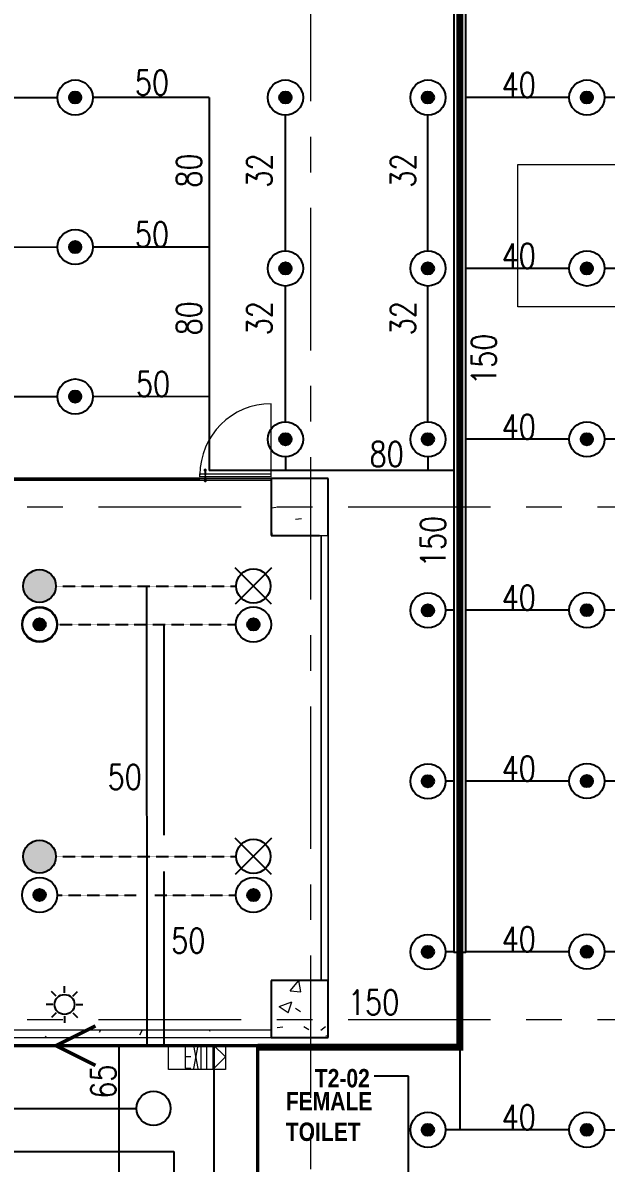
# Model space of a CAD drawing. Header units: millimetres. Extents: x -282761 to 137668, y -273845 to 94451.
# Drawn here: x 92570 to 100756, y -48441 to -32425 of the extents above; entities that cross this region are included whole.
import ezdxf

# ---------------------------------------------------------------- set-up
doc = ezdxf.new("R2010")
doc.units = ezdxf.units.MM
for name, pattern in [('BLK_2 - 1ST__2ND_STOREY_PLAN-archi clean_11 SEPT 2024$0$IDA - Grid Line', [3500, 2000, -500, 500, -500]), ('BLK_2 - 1ST__2ND_STOREY_PLAN-archi clean_11 SEPT 2024$0$Overhead', [992.1875, 595.3125, -396.875]), ('HIDDEN2', [4.7625, 3.175, -1.5875])]:
    doc.linetypes.add(name, pattern=pattern)
for name, color, linetype, lineweight in [('BLK_2 - 1ST__2ND_STOREY_PLAN-archi clean_11 SEPT 2024$0$0-1', 8, 'Continuous', 5), ('BLK_2 - 1ST__2ND_STOREY_PLAN-archi clean_11 SEPT 2024$0$1599_DB_A_BLK2_HQ_R21-2ND STOREY 20230517--$0$A-_DETA----_ED-1', 8, 'Continuous', 9), ('BLK_2 - 1ST__2ND_STOREY_PLAN-archi clean_11 SEPT 2024$0$1599_DB_A_BLK2_HQ_R21-2ND STOREY 20230517--$0$E-_LIGT----_E', 8, 'Continuous', 9), ('BLK_2 - 1ST__2ND_STOREY_PLAN-archi clean_11 SEPT 2024$0$1599_DB_A_BLK2_HQ_R21-2ND STOREY 20230517--$0$S-_COLN----_E', 8, 'Continuous', 9), ('BLK_2 - 1ST__2ND_STOREY_PLAN-archi clean_11 SEPT 2024$0$_CATCHMENT_DRAIN', 8, 'Continuous', 0), ('BLK_2 - 1ST__2ND_STOREY_PLAN-archi clean_11 SEPT 2024$0$A-_CLADPANL_E', 8, 'Continuous', 9), ('BLK_2 - 1ST__2ND_STOREY_PLAN-archi clean_11 SEPT 2024$0$A-_DOOR----_E', 8, 'Continuous', 9), ('BLK_2 - 1ST__2ND_STOREY_PLAN-archi clean_11 SEPT 2024$0$A-_DOOR----_E-2', 8, 'BLK_2 - 1ST__2ND_STOREY_PLAN-archi clean_11 SEPT 2024$0$Overhead', 9), ('BLK_2 - 1ST__2ND_STOREY_PLAN-archi clean_11 SEPT 2024$0$A-_FLOR----_E-1', 8, 'Continuous', 9), ('BLK_2 - 1ST__2ND_STOREY_PLAN-archi clean_11 SEPT 2024$0$A-_MASS----_E-1', 8, 'Continuous', 18), ('BLK_2 - 1ST__2ND_STOREY_PLAN-archi clean_11 SEPT 2024$0$S-_ANOTGRID_E-1', 8, 'BLK_2 - 1ST__2ND_STOREY_PLAN-archi clean_11 SEPT 2024$0$IDA - Grid Line', 9), ('BLK_2 - 1ST__2ND_STOREY_PLAN-archi clean_11 SEPT 2024$0$S-_COLN----_E-1', 8, 'Continuous', 25), ('BLK_2 - 1ST__2ND_STOREY_PLAN-archi clean_11 SEPT 2024$0$S-_COLN----_E-2', 8, 'Continuous', 9)]:
    doc.layers.add(name, color=color, linetype=linetype, lineweight=lineweight)
for name, color, linetype in [('M-_FIREPIPE_E', 1, 'Continuous'), ('M-_FIRESPRK_T-', 7, 'Continuous'), ('M-_SPRKBEAM_E-', 12, 'HIDDEN2'), ('M-_SPRKPIEX_E-', 1, 'Continuous'), ('M-FIRE----_E-', 12, 'Continuous'), ('M_HR PIPE', 3, 'Continuous'), ('ROOMNAME', 7, 'Continuous')]:
    doc.layers.add(name, color=color, linetype=linetype)
doc.styles.add('BLK_2 - 1ST__2ND_STOREY_PLAN_12  JUNE 2024$0$Arial Narrow_B_2', font='ARIALNB.TTF', dxfattribs={"height": 500})
doc.styles.add('Simplex', font='SIMPLEX.shx', dxfattribs={"width": 0.8, "height": 2.5})
doc.styles.get("Standard").update_dxf_attribs({"font": 'arial.ttf'})
doc.dimstyles.new('ROOM', dxfattribs={"dimscale": 1000, "dimtxt": 0.18, "dimasz": 0.18, "dimexe": 0.18, "dimexo": 0.0625, "dimgap": 0.09, "dimtad": 0, "dimtih": 1, "dimtoh": 1, "dimdec": 0, "dimzin": 0, "dimdsep": 46, "dimtxsty": 'Standard', "dimblk": 'OBLIQUE', "dimcen": 0.09, "dimadec": 0, "dimazin": 0, "dimtfac": 1, "dimtdec": 0, "dimtofl": 0, "dimtmove": 0, "dimatfit": 3, "dimldrblk": 'DOT', "dimfxl": 1, "dimtolj": 1, "dimtzin": 0, "dimarcsym": 0})
pattern_1 = [(50, (0, 0), (1821.841, -159.39), [190.5, -2095.5]), (355, (0, 0), (-352.428, 1910.567), [152.4, -1676.4]), (100.451, (151.8, -13.3), (1469.426, 1751.166), [161.9, -1780.9]), (46.184, (0, 508), (2710.79, -420.428), [285.75, -3143.25]), (96.636, (226, 473), (2374.026, 2474.276), [242.85, -2671.35]), (351.184, (0, 508), (2374.05, 2474.25), [228.6, -2514.6]), (21, (254, 381), (1516.143, -1022.652), [190.5, -2095.5]), (326, (254, 381), (618.02, 1841.88), [152.4, -1676.4]), (71.451, (380.3, 295.8), (2134.171, 819.212), [161.9, -1780.9]), (37.5, (0, 0), (30.886, 845.5504), [83.82, -1572.26, 83.82, -1617.98, -1682.75]), (37.5, (0, 0), (30.886, 845.5504), [-3357.88, 83.82, -1598.93]), (7.5, (0, 0), (668.1966, 1001.806), [83.82, -886.46, 83.82, -1534.16, -641.35]), (7.5, (0, 0), (668.1966, 1001.806), [-2588.26, 83.82, -557.53]), (327.5, (-566.4, 0), (1355.9093, -57.2896), [83.82, -551.18, 83.82, -1897.38, -2628.9]), (327.5, (-566.4, 0), (1355.9093, -57.2896), [-2616.2, 83.82, -2545.08]), (317.5, (-820.4, 0), (1481.293, 254.266), [83.82, -741.68, 83.82, -1231.9, -1866.9]), (317.5, (-820.4, 0), (1481.293, 254.266), [-2141.22, 83.82, -1783.08])]
pattern_2 = [(50, (-41522.3, -42727.7), (1821.84, -159.39), [190.5, -2095.5]), (355, (-41522.3, -42727.7), (-352.43, 1910.57), [152.4, -1676.4]), (100.451, (-41370.4, -42741), (1469.426, 1751.166), [161.9, -1780.9]), (46.184, (-41522.3, -42219.7), (2710.79, -420.43), [285.75, -3143.25]), (96.636, (-41296.4, -42254.7), (2374.03, 2474.28), [242.85, -2671.35]), (351.184, (-41522.3, -42219.7), (2374.05, 2474.25), [228.6, -2514.6]), (21, (-41268.3, -42346.7), (1516.143, -1022.65), [190.5, -2095.5]), (326, (-41268.3, -42346.7), (618.02, 1841.88), [152.4, -1676.4]), (71.451, (-41141.9, -42432), (2134.17, 819.21), [161.9, -1780.9]), (37.5, (-41522.25, -42727.7), (30.886, 845.55), [83.82, -1572.26, 83.82, -1617.98, -1682.75]), (37.5, (-41522.25, -42727.7), (30.886, 845.55), [-3357.88, 83.82, -1598.93]), (7.5, (-41522.25, -42727.7), (668.197, 1001.806), [83.82, -886.46, 83.82, -1534.16, -641.35]), (7.5, (-41522.25, -42727.7), (668.197, 1001.806), [-2588.26, 83.82, -557.53]), (327.5, (-42088.7, -42727.7), (1355.909, -57.29), [83.82, -551.18, 83.82, -1897.38, -2628.9]), (327.5, (-42088.7, -42727.7), (1355.909, -57.29), [-2616.2, 83.82, -2545.08]), (317.5, (-42342.7, -42727.7), (1481.293, 254.266), [83.82, -741.68, 83.82, -1231.9, -1866.9]), (317.5, (-42342.7, -42727.7), (1481.293, 254.266), [-2141.22, 83.82, -1783.08])]

# ---------------------------------------------------------------- blocks, each defined once
blk = doc.blocks.new('fire0101')
at = {"color": 0, "linetype": 'Continuous'}
blk.add_circle((0, 0), 100, dxfattribs=at)
blk = doc.blocks.new('*U15')
at = {"layer": 'M-FIRE----_E-'}
blk.add_line((-33, -33), (33, 33), dxfattribs=at)
blk = doc.blocks.new('*U14')
at = {"layer": 'M-FIRE----_E-', "color": 0, "linetype": 'ByBlock', "lineweight": -2, "transparency": 16777216}
for p, rotation in [((31455, 13607), 90), ((31604, 13669), 45), ((31393, 13458), 135), ((31815, 13458), 315.0000000000001), ((31455, 13309), 180), ((31604, 13247), 225.0000000000001), ((31753, 13309), 270)]:
    blk.add_blockref('*U15', p, dxfattribs=dict(at, rotation=rotation))
blk.add_blockref('*U15', (31753, 13607), dxfattribs=at)
blk = doc.blocks.new('Strobe Light')
at = {"layer": 'M-FIRE----_E-'}
blk.add_circle((0, 0), 140, dxfattribs=at)
blk.add_blockref('*U14', (-31604, -13458), dxfattribs=at)
blk = doc.blocks.new('_Dot')
at = {"color": 0, "linetype": 'ByBlock', "lineweight": -2}
blk.add_line((-0.5, 0), (-1, 0), dxfattribs=at)
at = {"color": 0, "linetype": 'ByBlock', "const_width": 0.5}
blk.add_lwpolyline([(-0.25, 0, 1), (0.25, 0, 1)], format="xyb", close=True, dxfattribs=at)
blk = doc.blocks.new('_Oblique')
at = {"color": 0, "linetype": 'ByBlock', "lineweight": -2}
blk.add_line((-0.5, -0.5), (0.5, 0.5), dxfattribs=at)
blk = doc.blocks.new('SPK CONCEALED')
h = blk.add_hatch(color=256)
h.dxf.hatch_style = 1
h.paths.add_polyline_path([(240, 0, 1), (-240, 0, 1)])
at = {"color": 0, "linetype": 'Continuous'}
blk.add_circle((0, 0), 240, dxfattribs=at)
blk = doc.blocks.new('ROYAL')
at = {"ltscale": 0.1}
h = blk.add_hatch(color=1, dxfattribs=at)
h.dxf.hatch_style = 1
h.paths.add_polyline_path([(17, 0.1, 1), (-17.1, 0.1, 1)])
at = {"layer": 'M-_SPRKPIEX_E-', "ltscale": 0.1}
for centre, radius in [((0, 0), 48.8), ((-0.1, 0.1), 17)]:
    blk.add_circle(centre, radius, dxfattribs=at)
blk = doc.blocks.new('Spkr-B2Foyer')
at = {"layer": 'M-_FIREPIPE_E'}
for p, q in [((-40754, -76197), (-38249, -76202)), ((-36120, -76202), (-37754, -76202)), ((-36120, -76202), (-36120, -81442)), ((-31069, -76202), (-32519, -76202)), ((-27469, -76203), (-30574, -76202)), ((-35052, -78355), (-35052, -76450)), ((-33052, -78355), (-33052, -76450)), ((-40754, -78298), (-38249, -78302)), ((-37754, -78298), (-36120, -78301)), ((-31069, -78602), (-32519, -78602)), ((-27469, -78603), (-30574, -78602)), ((-35052, -80755), (-35052, -78850)), ((-33052, -80755), (-33052, -78850)), ((-40754, -80398), (-38249, -80402)), ((-37754, -80398), (-36120, -80401)), ((-31069, -81002), (-32519, -81002)), ((-27469, -81003), (-30574, -81002)), ((-35052, -81250), (-35052, -81442)), ((-33052, -81250), (-33052, -81442)), ((-32687, -81442), (-36120, -81442)), ((-32966, -83402), (-32970, -83402)), ((-32687, -83402), (-32804, -83402)), ((-31069, -83402), (-32519, -83402)), ((-27469, -83403), (-30574, -83402)), ((-32966, -85802), (-32970, -85802)), ((-32687, -85802), (-32804, -85802)), ((-31069, -85802), (-32519, -85802)), ((-27469, -85803), (-30574, -85802)), ((-32966, -88199), (-32970, -88199)), ((-32687, -88199), (-32804, -88199)), ((-32603, -88205), (-32603, -90701)), ((-31069, -88199), (-32519, -88199)), ((-27469, -88200), (-30574, -88199)), ((-32966, -90701), (-32970, -90701)), ((-32603, -90701), (-32804, -90701)), ((-31069, -90701), (-32603, -90701)), ((-30574, -90701), (-28569, -90701))]:
    blk.add_line(p, q, dxfattribs=at)
blk.add_lwpolyline([(-32687, -65282), (-32687, -88205), (-32519, -88205), (-32519, -65282)], close=True, dxfattribs=at)
at = {"layer": 'M-_SPRKPIEX_E-', "xscale": 5.0625, "yscale": 5.0625, "zscale": 5.0625}
for p in [(-38002, -76202), (-35052, -76202), (-33052, -76202), (-30822, -76202), (-38002, -78302), (-35052, -78602), (-33052, -78602), (-30822, -78602), (-38002, -80402), (-35052, -81002), (-33052, -81002), (-30822, -81002), (-33052, -83405), (-30822, -83402), (-33052, -85805), (-30822, -85802), (-33052, -88202), (-30822, -88199), (-33052, -90701), (-30822, -90701)]:
    blk.add_blockref('ROYAL', p, dxfattribs=at)
blk = doc.blocks.new('Under B spk')
for p, q in [((318, -318), (-318, 318)), ((318, 318), (-318, -318))]:
    blk.add_line(p, q)
blk.add_circle((0, 0), 300)
blk = doc.blocks.new('BLK_2 - 1ST__2ND_STOREY_PLAN-archi clean_11 SEPT 2024$0$1599_DB_A_BLK2_HQ_R21_rvt-2-BLK 2 2ND STOREY PLAN')
at = {"layer": 'BLK_2 - 1ST__2ND_STOREY_PLAN-archi clean_11 SEPT 2024$0$S-_COLN----_E-2'}
h = blk.add_hatch(dxfattribs=at)
h.set_pattern_fill('FP_40', color=256, style=0, pattern_type=2)
h.set_pattern_definition(pattern_1)
h.paths.add_polyline_path([(-124236, -82352), (-124236, -81552), (-125036, -81552), (-125036, -82352), (-124361, -82352)])
h = blk.add_hatch(dxfattribs=at)
h.set_pattern_fill('FP_40', color=256, style=0, pattern_type=2)
h.set_pattern_definition(pattern_1)
h.paths.add_polyline_path([(-125036, -89402), (-124236, -89402), (-124236, -88602), (-125036, -88602)])
at = {"layer": 'BLK_2 - 1ST__2ND_STOREY_PLAN-archi clean_11 SEPT 2024$0$S-_COLN----_E-1'}
for p, q in [((-124236, -81552), (-125036, -81552)), ((-125036, -81552), (-125036, -82352)), ((-124236, -82352), (-124236, -81552)), ((-125036, -82352), (-124361, -82352)), ((-124236, -88602), (-125036, -88602)), ((-125036, -88602), (-125036, -89402)), ((-124236, -89402), (-124236, -88602)), ((-125036, -89402), (-124236, -89402))]:
    blk.add_line(p, q, dxfattribs=at)
blk = doc.blocks.new('BLK_2 - 1ST__2ND_STOREY_PLAN-archi clean_11 SEPT 2024$0$1599_DB_A_BLK2_HQ_R21-2ND STOREY 20230517--$0$IDA - Exit Sign - IDA - Exit Sign - Right Side-3511519-LINKVIEW_BLK2_2ND STOREY')
at = {"layer": 'BLK_2 - 1ST__2ND_STOREY_PLAN-archi clean_11 SEPT 2024$0$1599_DB_A_BLK2_HQ_R21-2ND STOREY 20230517--$0$A-_DETA----_ED-1'}
for p, q in [((-164, -115), (-164, -433)), ((-84, -115), (-164, -115)), ((-49, -113), (14, -438)), ((14, -113), (-49, -438)), ((55, -113), (55, -438)), ((185, -115), (85, -115)), ((135, -115), (135, -438)), ((-84, -275), (-164, -275)), ((-164, -433), (-84, -433))]:
    blk.add_line(p, q, dxfattribs=at)
at = {"layer": 'BLK_2 - 1ST__2ND_STOREY_PLAN-archi clean_11 SEPT 2024$0$1599_DB_A_BLK2_HQ_R21-2ND STOREY 20230517--$0$E-_LIGT----_E'}
for p, q in [((-400, -450), (-400, -100)), ((-400, -100), (400, -100)), ((225, -100), (225, -450)), ((400, -275), (225, -100)), ((400, -100), (400, -450)), ((225, -450), (400, -275)), ((400, -450), (-400, -450))]:
    blk.add_line(p, q, dxfattribs=at)
blk = doc.blocks.new('BLK_2 - 1ST__2ND_STOREY_PLAN-archi clean_11 SEPT 2024$0$IDA - CurtainPanel - Glazed Panel - Double - Clear-6031517-BLK2 - 2ND STOREY WALL SETTING OUT')
at = {"layer": 'BLK_2 - 1ST__2ND_STOREY_PLAN-archi clean_11 SEPT 2024$0$A-_CLADPANL_E'}
for p, q in [((576, 6), (-576, 6)), ((-576, 6), (-576, -6)), ((576, -6), (576, 6)), ((-576, -6), (576, -6))]:
    blk.add_line(p, q, dxfattribs=at)
blk = doc.blocks.new('BLK_2 - 1ST__2ND_STOREY_PLAN-archi clean_11 SEPT 2024$0$Curtain_Wall_Panel_Door_4861 - AUS_Sgl Glass framed w d-pull-6032131-BLK2 - 2ND STOREY WALL SETTING OUT')
at = {"layer": 'BLK_2 - 1ST__2ND_STOREY_PLAN-archi clean_11 SEPT 2024$0$A-_DOOR----_E'}
for p, q in [((500, 50), (500, 1050)), ((-500, 25), (-500, 63)), ((-500, 63), (-433, 63)), ((-433, 25), (-500, 25)), ((-433, 116), (-433, 50)), ((-433, 116), (-417, 116)), ((-417, 50), (-433, 50)), ((-433, 38), (-433, 0)), ((-433, 38), (-417, 38)), ((-417, 50), (-417, 116)), ((-417, 63), (500, 63)), ((-417, 0), (-417, 38)), ((500, 25), (-417, 25)), ((500, 25), (500, 63)), ((-433, -25), (-433, -28)), ((-417, -28), (-433, -28)), ((-417, -28), (-417, -25))]:
    blk.add_line(p, q, dxfattribs=at)
for centre, radius, start, end in [((500, 50), 1000, 90, 180), ((-425, 116), 15, 90, 237.2154), ((-425, 116), 15, 302.7846, 90), ((-425, -28), 15, 167.2721, 270), ((-425, -28), 15, 270, 12.7279)]:
    blk.add_arc(centre, radius, start, end, dxfattribs=at)
at = {"layer": 'BLK_2 - 1ST__2ND_STOREY_PLAN-archi clean_11 SEPT 2024$0$A-_DOOR----_E-2'}
for p, q in [((-433, 0), (-433, -25)), ((-417, -25), (-417, 0))]:
    blk.add_line(p, q, dxfattribs=at)
for start, end in [(122.1754, 167.2721), (12.7279, 57.8246)]:
    blk.add_arc((-425, -28), 15, start, end, dxfattribs=at)
blk = doc.blocks.new('BLK_2 - 1ST__2ND_STOREY_PLAN-archi clean_11 SEPT 2024$0$furniture layout')
at = {"layer": 'BLK_2 - 1ST__2ND_STOREY_PLAN-archi clean_11 SEPT 2024$0$1599_DB_A_BLK2_HQ_R21-2ND STOREY 20230517--$0$S-_COLN----_E'}
h = blk.add_hatch(dxfattribs=at)
h.set_pattern_fill('FP_1', color=256, style=0, pattern_type=2)
h.set_pattern_definition(pattern_2)
h.paths.add_polyline_path([(-34452, -82352), (-34452, -81552), (-35252, -81552), (-35252, -82352), (-34577, -82352)], flags=0)
h = blk.add_hatch(dxfattribs=at)
h.set_pattern_fill('FP_1', color=256, style=0, pattern_type=2)
h.set_pattern_definition(pattern_2)
h.paths.add_polyline_path([(-35252, -89402), (-34452, -89402), (-34452, -88602), (-35252, -88602)], flags=0)
h = blk.add_hatch(dxfattribs=at)
h.set_pattern_fill('FP_3', color=256, style=0, pattern_type=2)
h.set_pattern_definition([(0, (-41522.25, -42727.71), (1016, 254), [83.82, -678.18, 83.82, -678.18, -4064]), (0, (-41522.25, -42727.71), (1016, 254), [-1524, 83.82, -1440.18, 83.82, -678.18, -1778]), (0, (-41522.25, -42727.71), (1016, 254), [-3810, 83.82, -424.18, 83.82, -1186.18]), (120, (-41141.25, -42600.71), (-727.9705, 752.8818), [83.82, -678.18, 83.82, -678.18, -4064]), (120, (-41141.25, -42600.71), (-727.9705, 752.8818), [-1524, 83.82, -1440.18, 83.82, -678.18, -1778]), (120, (-41141.25, -42600.71), (-727.9705, 752.8818), [-3810, 83.82, -424.18, 83.82, -1186.18]), (240, (-41014.25, -42092.71), (-288.0295, -1006.8818), [83.82, -678.18, 83.82, -678.18, -4064]), (240, (-41014.25, -42092.71), (-288.0295, -1006.8818), [-1524, 83.82, -1440.18, 83.82, -678.18, -1778]), (240, (-41014.25, -42092.71), (-288.0295, -1006.8818), [-3810, 83.82, -424.18, 83.82, -1186.18])])
h.paths.add_polyline_path([(-35252, -89402), (-35252, -89302), (-45602, -89302), (-45602, -89402), (-38963, -89402)])
for p, q in [((-35252, -81552), (-35252, -82352)), ((-34452, -81552), (-35252, -81552)), ((-34452, -82352), (-34452, -81552)), ((-35252, -82352), (-34452, -82352)), ((-35252, -88602), (-35252, -89402)), ((-34452, -88602), (-35252, -88602)), ((-34452, -89402), (-34452, -88602)), ((-35252, -89402), (-34452, -89402))]:
    blk.add_line(p, q, dxfattribs=at)
for points in [[(-34552, -82352), (-34552, -88602), (-34552, -82352), (-34552, -88602)], [(-34452, -88602), (-34452, -82352), (-34452, -88602), (-34452, -82352)], [(-35252, -89302), (-35852, -89302), (-35852, -89302), (-45502, -89302)], [(-45602, -89402), (-35752, -89402), (-35752, -89402), (-35252, -89402)]]:
    blk.add_lwpolyline(points, dxfattribs=at)
at = {"layer": 'BLK_2 - 1ST__2ND_STOREY_PLAN-archi clean_11 SEPT 2024$0$A-_FLOR----_E-1'}
for p, q in [((-45502, -81552), (-36320, -81552)), ((-36252, -81552), (-36184, -81552)), ((-36169, -81552), (-35252, -81552))]:
    blk.add_line(p, q, dxfattribs=at)
at = {"layer": 'BLK_2 - 1ST__2ND_STOREY_PLAN-archi clean_11 SEPT 2024$0$A-_MASS----_E-1'}
for p, q in [((-35252, -81552), (-45502, -81552)), ((-45502, -81577), (-35252, -81577))]:
    blk.add_line(p, q, dxfattribs=at)
at = {"layer": 'BLK_2 - 1ST__2ND_STOREY_PLAN-archi clean_11 SEPT 2024$0$A-_CLADPANL_E'}
for p in [(-39132, -81552), (-37980, -81552), (-36828, -81552)]:
    blk.add_blockref('BLK_2 - 1ST__2ND_STOREY_PLAN-archi clean_11 SEPT 2024$0$IDA - CurtainPanel - Glazed Panel - Double - Clear-6031517-BLK2 - 2ND STOREY WALL SETTING OUT', p, dxfattribs=at)
at = {"layer": 'BLK_2 - 1ST__2ND_STOREY_PLAN-archi clean_11 SEPT 2024$0$A-_DOOR----_E'}
blk.add_blockref('BLK_2 - 1ST__2ND_STOREY_PLAN-archi clean_11 SEPT 2024$0$Curtain_Wall_Panel_Door_4861 - AUS_Sgl Glass framed w d-pull-6032131-BLK2 - 2ND STOREY WALL SETTING OUT', (-35752, -81552), dxfattribs=at)
blk = doc.blocks.new('BLK_2 - 1ST__2ND_STOREY_PLAN-archi clean_11 SEPT 2024')
at = {"layer": 'BLK_2 - 1ST__2ND_STOREY_PLAN-archi clean_11 SEPT 2024$0$1599_DB_A_BLK2_HQ_R21-2ND STOREY 20230517--$0$S-_COLN----_E'}
h = blk.add_hatch(dxfattribs=at)
h.set_pattern_fill('FP_1', color=256, style=0, pattern_type=2)
h.set_pattern_definition([(50, (-41522.3, -42727.7), (1821.84, -159.39), [190.5, -2095.5]), (355, (-41522.3, -42727.7), (-352.43, 1910.57), [152.4, -1676.4]), (100.451, (-41370.4, -42741), (1469.426, 1751.166), [161.9, -1780.9]), (46.184, (-41522.3, -42219.7), (2710.79, -420.43), [285.75, -3143.25]), (96.636, (-41296.4, -42254.7), (2374.03, 2474.28), [242.85, -2671.35]), (351.184, (-41522.3, -42219.7), (2374.05, 2474.25), [228.6, -2514.6]), (21, (-41268.3, -42346.7), (1516.143, -1022.65), [190.5, -2095.5]), (326, (-41268.3, -42346.7), (618.02, 1841.88), [152.4, -1676.4]), (71.451, (-41141.9, -42432), (2134.17, 819.21), [161.9, -1780.9]), (37.5, (-41522.25, -42727.7), (30.886, 845.55), [83.82, -1572.26, 83.82, -1617.98, -1682.75]), (37.5, (-41522.25, -42727.7), (30.886, 845.55), [-3357.88, 83.82, -1598.93]), (7.5, (-41522.25, -42727.7), (668.197, 1001.806), [83.82, -886.46, 83.82, -1534.16, -641.35]), (7.5, (-41522.25, -42727.7), (668.197, 1001.806), [-2588.26, 83.82, -557.53]), (327.5, (-42088.7, -42727.7), (1355.909, -57.29), [83.82, -551.18, 83.82, -1897.38, -2628.9]), (327.5, (-42088.7, -42727.7), (1355.909, -57.29), [-2616.2, 83.82, -2545.08]), (317.5, (-42342.7, -42727.7), (1481.293, 254.266), [83.82, -741.68, 83.82, -1231.9, -1866.9]), (317.5, (-42342.7, -42727.7), (1481.293, 254.266), [-2141.22, 83.82, -1783.08])])
h.paths.add_polyline_path([(-35252, -89402), (-34452, -89402), (-34452, -88602), (-35252, -88602)], flags=0)
blk.add_lwpolyline([(-31790, -77143), (-29790, -77143), (-29790, -79143), (-31790, -79143)], close=True)
for p, q in [((-34452, -89402), (-34452, -88602)), ((-35252, -89402), (-34452, -89402))]:
    blk.add_line(p, q, dxfattribs=at)
at = {"layer": 'BLK_2 - 1ST__2ND_STOREY_PLAN-archi clean_11 SEPT 2024$0$S-_ANOTGRID_E-1'}
for p, q in [((-34702, -28753), (-34702, -122559)), ((-51674, -81952), (4861, -81952)), ((-51674, -89152), (4861, -89152))]:
    blk.add_line(p, q, dxfattribs=at)
blk.add_blockref('BLK_2 - 1ST__2ND_STOREY_PLAN-archi clean_11 SEPT 2024$0$furniture layout', (0, 0))
at = {"layer": 'BLK_2 - 1ST__2ND_STOREY_PLAN-archi clean_11 SEPT 2024$0$0-1'}
blk.add_blockref('BLK_2 - 1ST__2ND_STOREY_PLAN-archi clean_11 SEPT 2024$0$1599_DB_A_BLK2_HQ_R21_rvt-2-BLK 2 2ND STOREY PLAN', (89785, 0), dxfattribs=at)
at = {"layer": 'BLK_2 - 1ST__2ND_STOREY_PLAN-archi clean_11 SEPT 2024$0$1599_DB_A_BLK2_HQ_R21-2ND STOREY 20230517--$0$S-_COLN----_E'}
blk.add_blockref('BLK_2 - 1ST__2ND_STOREY_PLAN-archi clean_11 SEPT 2024$0$1599_DB_A_BLK2_HQ_R21-2ND STOREY 20230517--$0$IDA - Exit Sign - IDA - Exit Sign - Right Side-3511519-LINKVIEW_BLK2_2ND STOREY', (-36294, -89402), dxfattribs=at)

msp = doc.modelspace()

# ---------------------------------------------------------------- linework, layer by layer
at = {"layer": 'M-_SPRKBEAM_E-'}
for p, q in [((93045, -40335.3), (95565, -40335.3)), ((93045.8, -40874.9), (95565.8, -40874.9)), ((93045, -44135.3), (95565, -44135.3)), ((93053.1, -44674.9), (94161.4, -44674.9)), ((94421.8, -44674.9), (95565.8, -44674.9))]:
    msp.add_line(p, q, dxfattribs=at)
at = {"layer": 'M-_SPRKPIEX_E-'}
for p, q in [((94305, -40335.3), (94311.7, -46790.6)), ((94550.2, -40874.9), (94550.2, -43832.7)), ((94550.2, -44344), (94550.2, -46790.6)), ((93918.9, -46790.6), (93918.9, -52425.8)), ((95255.5, -49117.7), (95255.5, -46774.7)), ((90645.5, -47671.2), (93842.5, -47671.2)), ((93842.5, -47671.2), (94164.4, -47671.2))]:
    msp.add_line(p, q, dxfattribs=at)
for points, const_width in [([(103617.9, -21727.1), (103617.9, -22342.2), (98340.9, -22376.1), (98704, -22376.1), (98703, -46812.5)], 100), ([(93589.3, -46513.7), (93035.6, -46790.6), (93589.3, -47067.5)], 50), ([(95865.8, -46790.6), (84960.2, -46790.6)], 50), ([(95865.8, -46790.6), (95865.8, -66388.3), (91513.9, -66388.3)], 50), ([(98703, -46810.1), (98703, -46812.5), (95865.8, -46812.5)], 100)]:
    msp.add_lwpolyline(points, dxfattribs=dict(at, const_width=const_width))
at = {"layer": 'M_HR PIPE'}
for p, q in [((85412.6, -48275.2), (94688, -48275.2)), ((94688, -48275.2), (94688, -49146.2))]:
    msp.add_line(p, q, dxfattribs=at)

# ---------------------------------------------------------------- block references
at = {"color": 30}
msp.add_blockref('Spkr-B2Foyer', (131307.1, 42727.7), dxfattribs=at)
at = {"layer": 'BLK_2 - 1ST__2ND_STOREY_PLAN-archi clean_11 SEPT 2024$0$_CATCHMENT_DRAIN'}
msp.add_blockref('BLK_2 - 1ST__2ND_STOREY_PLAN-archi clean_11 SEPT 2024', (131307.1, 42727.7), dxfattribs=at)
at = {"layer": 'M-_SPRKPIEX_E-'}
for name, p, xscale, yscale, zscale in [('SPK CONCEALED', (92805, -40335.3), 0.96, 0.96, 0.96), ('Under B spk', (95805.8, -40335.3), 0.8, 0.8, 0.8), ('ROYAL', (92805.8, -40874.9), 5.0625, 5.0625, 5.0625), ('ROYAL', (95805.8, -40874.9), 5.0625, 5.0625, 5.0625), ('Under B spk', (95805.8, -44132), 0.8, 0.8, 0.8), ('SPK CONCEALED', (92805, -44135.3), 0.96, 0.96, 0.96), ('ROYAL', (92805.8, -44674.9), 5.0625, 5.0625, 5.0625), ('ROYAL', (95806.2, -44675.4), 5.0625, 5.0625, 5.0625)]:
    msp.add_blockref(name, p, dxfattribs=dict(at, xscale=xscale, yscale=yscale, zscale=zscale))
at = {"layer": 'M-_SPRKPIEX_E-', "xscale": 2.4, "yscale": 2.4, "zscale": 2.4, "rotation": 258.865011862231}
for p in [(92805.8, -40874.9), (94404.4, -47671.2)]:
    msp.add_blockref('fire0101', p, dxfattribs=at)
at = {"layer": 'M-FIRE----_E-', "rotation": 270}
msp.add_blockref('Strobe Light', (93155.5, -46212.2), dxfattribs=at)

# ---------------------------------------------------------------- texts
at = {"layer": 'M-_FIRESPRK_T-', "style": 'Simplex', "width": 0.8}
for s, p in [('50', (94142, -33441.1)), ('40', (99289.1, -33473.7)), ('50', (94142, -35572)), ('40', (99289.1, -35873.7)), ('50', (94157.2, -37672)), ('40', (99289.1, -38273.7)), ('80', (97435.7, -38656.6)), ('40', (99289.1, -40673.7)), ('40', (99289.1, -43073.7)), ('50', (93759.8, -43192.8)), ('50', (94651.3, -45490.3)), ('40', (99289.1, -45470.6)), ('150', (97132.6, -46357.9)), ('40', (99289.1, -47972.6))]:
    msp.add_text(s, height=350, dxfattribs=at).set_placement(p)
for s, p in [('80', (95078.8, -34739.5)), ('32', (96065.1, -34739.5)), ('32', (98079.5, -34739.5)), ('80', (95078.8, -36814)), ('32', (96065.1, -36814)), ('32', (98079.5, -36814)), ('150', (99214.2, -37510.4)), ('150', (98502.4, -40069.6)), ('65', (93876.3, -47534.9))]:
    msp.add_text(s, height=350, rotation=90, dxfattribs=at).set_placement(p)
at = {"layer": 'ROOMNAME', "width": 1695.753, "attachment_point": 7, "style": 'BLK_2 - 1ST__2ND_STOREY_PLAN_12  JUNE 2024$0$Arial Narrow_B_2'}
for s, insert, char_height in [('T2-02', (96667, -47380.1), 257.95), ('FEMALE TOILET', (96260.1, -48132.3), 257.955)]:
    msp.add_mtext(s, dxfattribs=dict(at, insert=insert, char_height=char_height))

# ---------------------------------------------------------------- leaders
at = {"layer": 'ROOMNAME'}
msp.add_leader([(97980.7, -49576.6), (97980.7, -47220.5), (97502.4, -47220.5)], dimstyle='ROOM', override={"dimgap": 0.09, "dimtad": 0}, dxfattribs=at)

doc.saveas('drawing.dxf')
